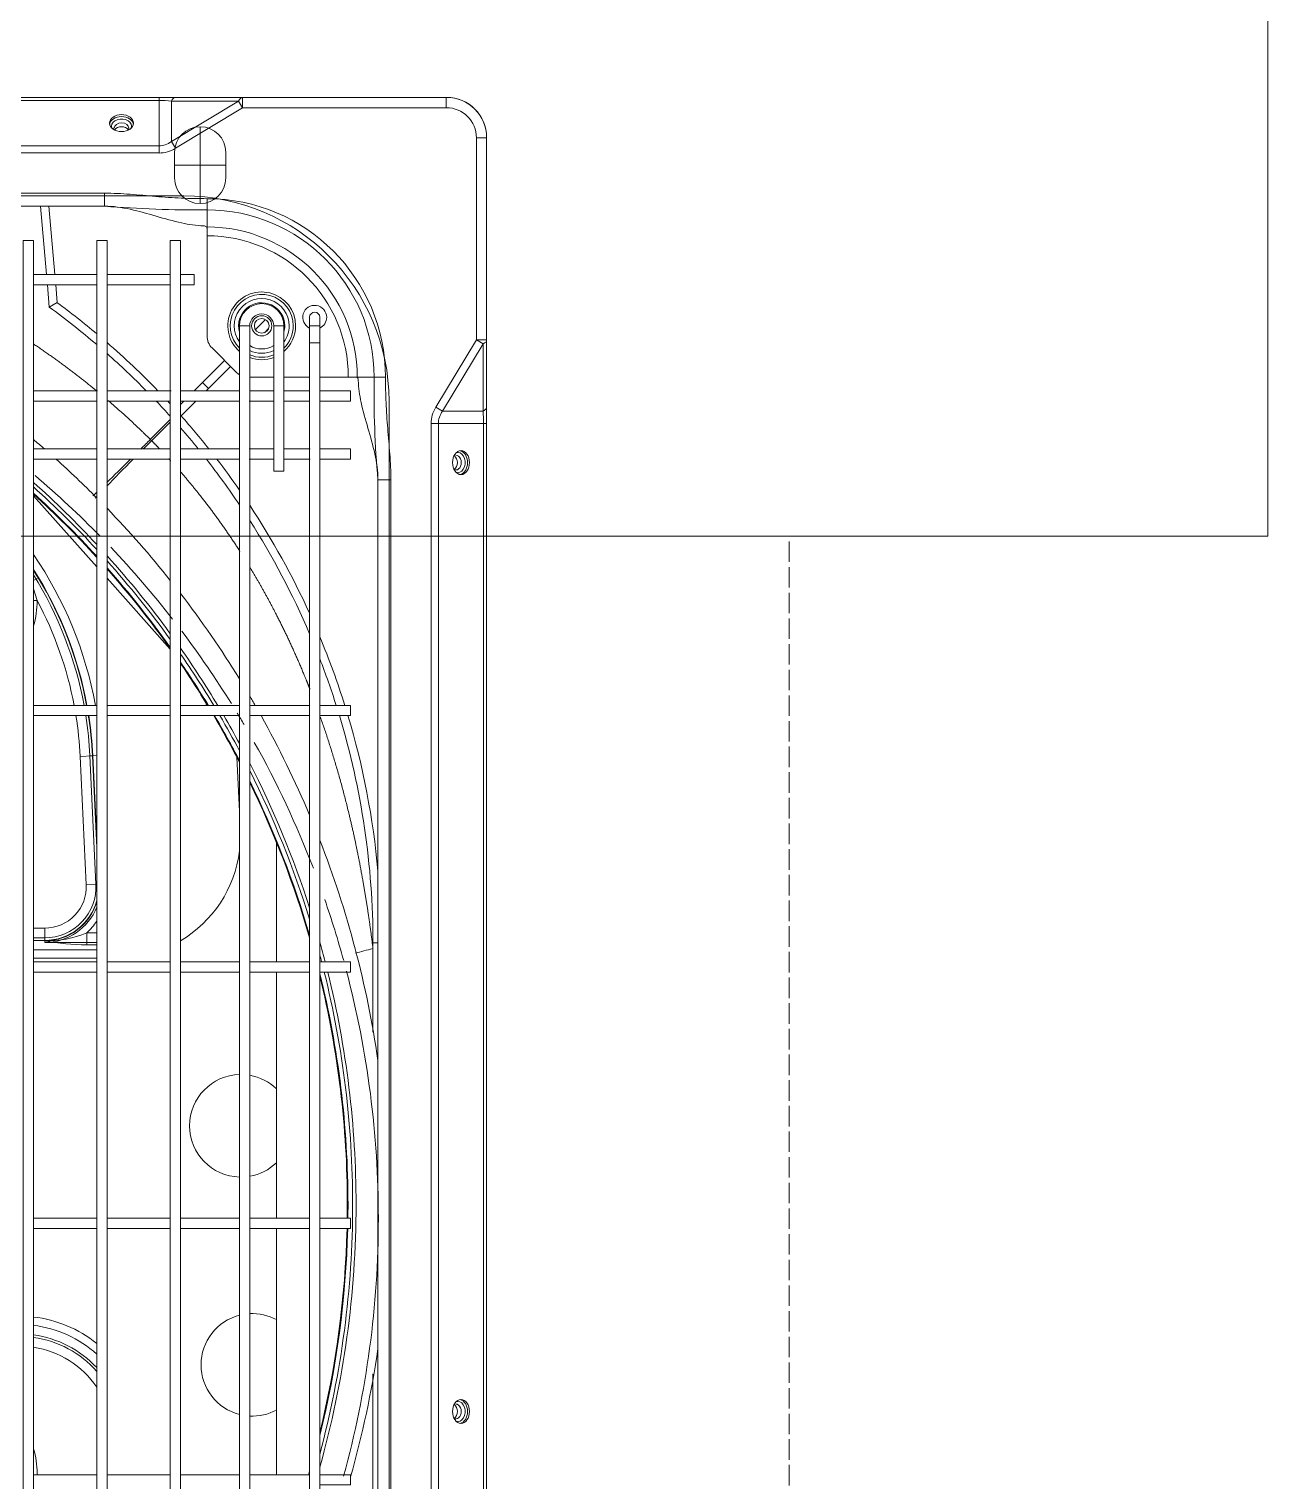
# Model space of a CAD drawing. Header units: millimetres. Extents: x 147592 to 200208, y -27981 to 8299.
# Drawn here: x 167237.8 to 167600, y -586.2 to -161.7 of the extents above; entities that cross this region are included whole.
import ezdxf

# ---------------------------------------------------------------- set-up
doc = ezdxf.new("R2010")
doc.units = ezdxf.units.MM
doc.linetypes.add('划线', pattern=[7.5, 6, -1.5])
doc.linetypes.add('划线_2_', pattern=[6.35, 3.175, -3.175])
for name, color, linetype, lineweight in [('A-DETL-____-WIDE', 7, 'Continuous', 80), ('G-XREF-____-OTLN', 7, 'Continuous', 5), ('M-EQPM-____-HDLN', 7, '划线_2_', 5), ('M-EQPM-____-OTLN', 7, 'Continuous', 5), ('S-FNDN-____-OTLN', 7, 'Continuous', 5)]:
    doc.layers.add(name, color=color, linetype=linetype, lineweight=lineweight)

# ---------------------------------------------------------------- blocks, each defined once
blk = doc.blocks.new('TJ空调外机 - TJ空调外机1800_1200-1400100-三层给排水_消防平面图')
at = {"layer": 'M-EQPM-____-HDLN', "color": 251, "linetype": '划线', "true_color": 0x515151}
blk.add_line((900, -259.98), (900, 280.02), dxfattribs=at)
blk = doc.blocks.new('YXQH_AR_B9-20_rvt-1-三层给排水_消防平面图')
at = {"color": 251, "lineweight": 5, "true_color": 0x515151}
blk.add_blockref('TJ空调外机 - TJ空调外机1800_1200-1400100-三层给排水_消防平面图', (166560.01, -590.02), dxfattribs=at)
blk = doc.blocks.new('YXQH_ST_B9-20_rvt-1-三层给排水_消防平面图')
at = {"layer": 'S-FNDN-____-OTLN', "color": 251, "lineweight": 18, "true_color": 0x515151}
for p, q in [((167600.01, -310), (167600.01, -110)), ((165600.01, -310), (167600.01, -310))]:
    blk.add_line(p, q, dxfattribs=at)
blk = doc.blocks.new('RUXYQ14BA - top_dwg-2991071-三层给排水_消防平面图')
at = {"layer": 'G-XREF-____-OTLN', "color": 5, "true_color": 0x0000ff}
for p, q in [((1331.09, 224.16), (1331.09, 246.65)), ((1323.6, 235.4), (1338.59, 235.4))]:
    blk.add_line(p, q, dxfattribs=at)
at = {"layer": 'G-XREF-____-OTLN'}
for p, q in [((1323.6, 239.15), (1323.6, 231.66)), ((1338.59, 231.66), (1338.59, 239.15)), ((1303.1, 223.41), (893.27, 223.41)), ((1286.16, 203.41), (1284.43, 223.41)), ((1286.84, 223.41), (1288.58, 203.41)), ((1300.86, 203.41), (1282.36, 203.41)), ((1282.36, 200.42), (1300.86, 200.42)), ((1322.35, 203.41), (1303.85, 203.41)), ((1303.85, 200.42), (1322.35, 200.42)), ((1342.59, 188.42), (1342.59, -336.37)), ((1345.59, -336.37), (1345.59, 188.42)), ((1347.24, 187.33), (1350.18, 190.27)), ((1351.09, 187.65), (1349.86, 186.41)), ((1331.77, 171.86), (1338.21, 178.3)), ((1334.56, 181.96), (1341.63, 174.89)), ((1345.59, 173.43), (1352.59, 173.43)), ((1355.58, 173.43), (1363.08, 173.43)), ((1300.86, 169.43), (1282.36, 169.43)), ((1282.36, 166.43), (1300.86, 166.43)), ((1322.35, 169.43), (1303.85, 169.43)), ((1303.85, 166.43), (1322.35, 166.43)), ((1342.59, 169.43), (1325.35, 169.43)), ((1325.35, 165.44), (1326.34, 166.43)), ((1329.87, 166.43), (1325.35, 161.9)), ((1325.35, 166.43), (1342.59, 166.43)), ((1352.59, 169.43), (1345.59, 169.43)), ((1345.59, 166.43), (1352.59, 166.43)), ((1363.08, 169.43), (1355.58, 169.43)), ((1355.58, 166.43), (1363.08, 166.43)), ((1300.86, 152.43), (1282.36, 152.43)), ((1282.36, 149.44), (1300.86, 149.44)), ((1322.35, 152.43), (1303.85, 152.43)), ((1303.85, 149.44), (1322.35, 149.44)), ((1342.59, 152.43), (1325.35, 152.43)), ((1325.35, 149.44), (1342.59, 149.44)), ((1352.59, 152.43), (1345.59, 152.43)), ((1345.59, 149.44), (1352.59, 149.44)), ((1363.08, 152.43), (1355.58, 152.43)), ((1355.58, 149.44), (1363.08, 149.44)), ((1383.07, -291.39), (1383.07, 143.44)), ((1300.86, 77.46), (1282.36, 77.46)), ((1322.35, 77.46), (1303.85, 77.46)), ((1342.59, 77.46), (1325.35, 77.46)), ((1363.08, 77.46), (1345.59, 77.46)), ((1282.36, 74.47), (1300.86, 74.47)), ((1303.85, 74.47), (1322.35, 74.47)), ((1325.35, 74.47), (1342.59, 74.47)), ((1345.59, 74.47), (1363.08, 74.47)), ((1298.84, 62.71), (1300.63, 25.2)), ((1353.38, 2.49), (1353.38, 37.47)), ((1282.36, 9.5), (1285.65, 9.5)), ((1285.65, 8.16), (1300.86, 8.16)), ((1300.86, 2.49), (1282.36, 2.49)), ((1322.35, 2.49), (1303.85, 2.49)), ((1342.59, 2.49), (1325.35, 2.49)), ((1363.08, 2.49), (1345.59, 2.49)), ((1282.36, -0.5), (1300.86, -0.5)), ((1303.85, -0.5), (1322.35, -0.5)), ((1325.35, -0.5), (1342.59, -0.5)), ((1345.59, -0.5), (1363.08, -0.5)), ((1353.38, -72.48), (1353.38, -0.5)), ((1300.86, -72.48), (1282.36, -72.48)), ((1282.36, -75.47), (1300.86, -75.47)), ((1322.35, -72.48), (1303.85, -72.48)), ((1303.85, -75.47), (1322.35, -75.47)), ((1342.59, -72.48), (1325.35, -72.48)), ((1325.35, -75.47), (1342.59, -75.47)), ((1363.08, -72.48), (1345.59, -72.48)), ((1345.59, -75.47), (1363.08, -75.47)), ((1353.38, -147.45), (1353.38, -75.47)), ((1300.86, -147.45), (1282.36, -147.45)), ((1322.35, -147.45), (1303.85, -147.45)), ((1342.59, -147.45), (1325.35, -147.45))]:
    blk.add_line(p, q, dxfattribs=at)
at = {"layer": 'G-XREF-____-OTLN', "color": 251, "true_color": 0x666666}
for p, q in [((1342.59, 188.42), (1345.59, 188.42)), ((1355.58, 188.42), (1352.59, 188.42)), ((1363.08, 188.42), (1366.08, 188.42)), ((1413.98, 159.89), (1414.86, 159.89)), ((1300.86, 118), (1282.36, 138.76)), ((1282.36, 113.98), (1283.71, 114.79)), ((1322.35, 93.86), (1303.85, 114.63)), ((1336.82, 71.43), (1336.8, 71.43)), ((1299.58, 62.74), (1300.86, 35.91)), ((1300.86, 38.19), (1299.69, 62.75)), ((1341.83, 62.31), (1342.59, 46.41)), ((1303.85, 25.96), (1303.88, 25.36)), ((1285.65, 8.76), (1282.36, 8.76)), ((1285.65, 8.16), (1285.65, 9.5)), ((1282.36, 5.97), (1300.86, 5.97)), ((1383.07, 8.03), (1381.62, 8.03)), ((1300.86, 3.56), (1282.36, 3.56))]:
    blk.add_line(p, q, dxfattribs=at)
at = {"layer": 'G-XREF-____-OTLN', "flags": 128}
for points in [[(183.55, 255.19), (243.11, 255.19), (262.78, 255.19), (267.56, 255.19), (1319.06, 255.19), (1323.84, 255.19), (1343.51, 255.19), (1403.06, 255.19)], [(1414.86, 243.4), (1414.86, 184.34), (1414.86, 164.68), (1414.86, 159.89), (1414.86, -417.8), (1414.86, -422.58), (1414.86, -442.24)], [(1333.09, 216.98), (1333.09, 214.75), (1333.09, 185.49)], [(1286.41, 200.42), (1286.98, 193.89), (1289.29, 195.2), (1288.84, 200.42)], [(1325.35, 200.42), (1329.34, 200.42), (1329.34, 203.41), (1325.35, 203.41)], [(1352.59, 188.42), (1352.59, 145.94), (1355.58, 145.94), (1355.58, 188.42)], [(1363.08, 190.92), (1363.08, 188.42), (1363.08, -336.37), (1363.08, -338.87)], [(1366.08, -338.87), (1366.08, -336.37), (1366.08, 188.42), (1366.08, 190.92)], [(1339.98, 176.54), (1333.54, 170.1), (1332.87, 169.43)], [(1329.34, 169.43), (1331.77, 171.86), (1333.54, 170.1)], [(1366.08, 173.43), (1374.42, 173.43), (1376.65, 173.43)], [(1366.08, 166.43), (1375.08, 166.43), (1375.08, 169.43), (1366.08, 169.43)], [(1366.08, 149.44), (1375.08, 149.44), (1375.08, 152.43), (1366.08, 152.43)], [(1366.08, 74.47), (1375.08, 74.47), (1375.08, 77.46), (1366.08, 77.46)], [(1381.62, -18.02), (1381.62, 6.38), (1381.62, 8.03)], [(1366.08, -0.5), (1375.08, -0.5), (1375.08, 2.49), (1366.08, 2.49)], [(1366.08, -75.47), (1375.08, -75.47), (1375.08, -72.48), (1366.08, -72.48)], [(1381.62, -300.94), (1381.62, -184.51), (1381.62, -118)], [(1345.59, -147.45), (1362.99, -147.45), (1363.08, -147.13)], [(1366.08, -150.44), (1375.08, -150.44), (1375.08, -147.45), (1366.08, -147.45)]]:
    blk.add_lwpolyline(points, dxfattribs=at)
at = {"layer": 'G-XREF-____-OTLN', "color": 251, "true_color": 0x666666, "flags": 128}
for points in [[(267.56, 241.08), (1319.06, 241.08), (1319.06, 254.32), (1319.06, 255.19)], [(1403.06, 255.19), (1403.06, 252.2), (1343.51, 252.2), (1323.84, 240.34), (1322.67, 242.29), (1342.33, 254.15), (1322.67, 254.15), (1322.67, 242.29)], [(1343.51, 255.19), (1343.51, 252.2), (1342.33, 254.15)], [(1319.06, 241.08), (1319.06, 238.96), (267.56, 238.96), (267.56, 241.08), (267.56, 254.32), (1319.06, 254.32)], [(1401.96, 163.5), (1400.01, 164.68), (1411.86, 184.34), (1411.86, 243.4), (1414.86, 243.4)], [(893.27, 223.41), (893.27, 227.21), (1303.1, 227.21), (1303.1, 223.41)], [(1333.09, 225.6), (1333.09, 222.31), (1333.09, 217.64), (1333.09, 217.35), (1333.09, 216.98)], [(1413.81, 183.16), (1411.86, 184.34), (1414.86, 184.34)], [(1376.65, 173.43), (1377.01, 173.43), (1377.3, 173.43), (1381.98, 173.43), (1385.27, 173.43)], [(1322.35, 160.3), (1316.89, 154.84), (1316.51, 155.21), (1322.35, 161.04)], [(1400.74, -417.8), (1398.62, -417.8), (1398.62, 159.89), (1400.74, 159.89), (1400.74, -417.8), (1413.98, -417.8), (1414.86, -417.8)], [(1413.98, -417.8), (1413.98, 159.89), (1400.74, 159.89)], [(1383.07, 143.44), (1386.87, 143.44), (1386.87, -291.39), (1383.07, -291.39)], [(1282.36, 111.55), (1283.41, 108.1), (1282.36, 108.09)], [(1300.63, 25.2), (1300.86, 25.21), (1297.8, 25.07), (1296.01, 62.57), (1299.58, 62.74)], [(1300.86, 62.8), (1299.58, 62.74), (1298.84, 62.71)], [(1282.36, 12.33), (1285.65, 12.33), (1285.65, 8.76)], [(1300.86, 10.99), (1297.94, 10.99), (1297.94, 7.42), (1300.86, 7.42)]]:
    blk.add_lwpolyline(points, dxfattribs=at)
at = {"layer": 'G-XREF-____-OTLN', "flags": 128}
for points in [[(1282.36, 213.41), (1279.36, 213.41), (1279.36, -361.36), (1282.36, -361.36)], [(1303.85, 213.41), (1300.86, 213.41), (1300.86, -361.36), (1303.85, -361.36)], [(1325.35, 213.41), (1322.35, 213.41), (1322.35, -361.36), (1325.35, -361.36)]]:
    blk.add_lwpolyline(points, close=True, dxfattribs=at)
at = {"layer": 'G-XREF-____-OTLN', "color": 251, "true_color": 0x666666, "flags": 128}
blk.add_lwpolyline([(1413.81, 163.5), (1413.81, 183.16), (1401.96, 163.5)], close=True, dxfattribs=at)
at = {"layer": 'G-XREF-____-OTLN', "color": 251, "true_color": 0x666666}
blk.add_circle((1349.09, 188.42), 2.95, dxfattribs=at)
at = {"layer": 'G-XREF-____-OTLN'}
blk.add_circle((1349.09, 188.42), 2.15, dxfattribs=at)
for centre, radius, start, end in [((1403.06, 243.4), 11.8, 0, 90), ((1331.09, 239.15), 7.5, 0, 180), ((1331.09, 231.66), 7.5, 180, 360), ((1332.11, 216.33), 1.32, 50.1889, 90.8077), ((1332.6, 217.01), 0.489, 357.0216, 43.5686), ((1151.71, 8.32), 229.63, 49.4963, 53.91), ((1151.71, 8.17), 232.18, 50.0316, 53.6603), ((1349.09, 188.42), 6.5, 0, 180), ((1349.09, 188.42), 3.5, 0, 180), ((1364.58, 190.92), 3.5, 0, 244.6231), ((1364.58, 190.92), 1.5, 0, 180), ((1364.58, 190.92), 3.5, 295.3769, 0), ((1151.71, 8.17), 232.18, 43.9904, 49.0591), ((1338.09, 185.49), 5, 180, 225.0001), ((1151.71, 8.32), 229.63, 44.5532, 48.5048), ((1345.16, 178.42), 5, 225.0001, 239.0549), ((1376.68, 172.94), 0.491, 46.521, 92.8887), ((1376, 172.44), 1.33, 359.227, 39.7764), ((1151.71, 8.32), 229.63, 42.0049, 43.5124), ((1151.71, 8.17), 232.18, 42.699, 42.9706), ((1151.85, 8.03), 232.17, 38.4619, 41.5745), ((1152.01, 8.03), 229.61, 38.9712, 40.981), ((1093.23, -68.44), 292.88, 48.9513, 49.7777), ((1093.23, -68.44), 292.88, 44.8549, 48.0658), ((1152.01, 8.03), 229.61, 33.8988, 38.0151), ((1151.85, 8.03), 232.17, 34.7604, 37.5228), ((1093.23, -68.44), 281.09, 42.384, 47.7123), ((1093.23, -68.44), 280.89, 42.3393, 47.6752), ((1151.85, 8.03), 232.17, 24.5216, 33.4404), ((1093.23, -68.44), 292.88, 38.5308, 44.017), ((1152.01, 8.03), 229.61, 23.1804, 32.5327), ((1189.01, 57.48), 109.96, 10.474, 31.8991), ((1093.23, -68.44), 281.09, 35.4026, 41.4692), ((1093.23, -68.44), 280.89, 35.3452, 41.423), ((1093.23, -68.44), 292.88, 31.6372, 37.5791), ((1151.85, 8.03), 232.17, 17.4027, 22.6728), ((1093.23, -68.44), 281.09, 31.2709, 34.3334), ((1093.23, -68.44), 280.89, 31.2957, 34.2736), ((1152.01, 8.03), 229.61, 17.603, 21.1989), ((1093.23, -68.44), 292.88, 29.8796, 30.5004), ((1189.01, 57.48), 109.96, 2.7263, 8.8888), ((1093.23, -68.44), 280.89, 27.4087, 30.5825), ((1093.23, -68.44), 281.09, 27.4871, 30.5584), ((1093.23, -68.44), 292.88, 22.8754, 29.2053), ((1152.01, 8.03), 229.61, 360, 16.8196), ((1151.85, 8.03), 232.17, 5.1812, 16.6287), ((1093.23, -68.44), 281.09, 16.2569, 26.1318), ((1093.23, -68.44), 280.89, 16.1164, 26.0486), ((1093.23, -68.44), 292.88, 8.2659, 21.3158), ((1285.65, 24.49), 14.99, 270, 2.7263), ((1285.65, 24.49), 16.33, 270, 338.5569), ((1093.23, -68.44), 281.09, 360, 13.9075), ((1093.23, -68.44), 280.89, 360, 13.7418), ((1343, -45.44), 14.99, 91.5837, 268.4163), ((1343, -45.44), 14.99, 91.5837, 268.4163), ((1343, -45.44), 14.99, 46.1825, 80.0748), ((1343, -45.44), 14.99, 46.1825, 80.0748), ((1343, -45.44), 14.99, 279.9252, 313.8175), ((1343, -45.44), 14.99, 279.9252, 313.8175), ((1093.23, -68.44), 280.89, 359.1776, 0), ((1093.23, -68.44), 281.09, 359.1781, 0), ((1093.23, -68.44), 280.89, 346.2582, 358.5657), ((1093.23, -68.44), 281.09, 346.0925, 358.5668), ((1346.33, -115.33), 14.99, 104.4543, 255.5457), ((1346.33, -115.33), 14.99, 104.4543, 255.5457), ((1346.33, -115.33), 14.99, 61.9402, 92.8435), ((1346.33, -115.33), 14.99, 61.9402, 92.8435), ((1278.33, -137.04), 29.99, 41.3201, 82.2781), ((1093.23, -68.44), 292.88, 344.2189, 351.7341), ((1346.33, -115.33), 14.99, 267.1565, 298.0598), ((1346.33, -115.33), 14.99, 267.1565, 298.0598), ((1093.23, -68.44), 280.89, 343.6647, 343.8836)]:
    blk.add_arc(centre, radius, start, end, dxfattribs=at)
at = {"layer": 'G-XREF-____-OTLN', "color": 251, "true_color": 0x666666}
for centre, radius, start, end in [((1403.06, 243.4), 8.8, 0, 90), ((1333.09, 173.43), 52.17, 0, 90), ((1330.57, 564.02), 341.72, 265.3893, 270.4224), ((1333.09, 173.43), 48.88, 0, 90), ((1333.09, 239.32), 21.97, 269.6506, 270), ((1333.09, 173.43), 43.92, 0, 90), ((1333.09, 173.43), 41.32, 0, 90), ((1349.09, 188.42), 9.91, 0, 229.033), ((1349.09, 188.42), 9.2, 0, 225.0915), ((1349.09, 188.42), 8.02, 0, 215.9289), ((1349.09, 188.42), 6.75, 0, 195.7757), ((1349.09, 188.42), 9.2, 314.9085, 0), ((1349.09, 188.42), 9.91, 310.967, 0), ((1349.09, 188.42), 6.75, 344.2243, 0), ((1349.09, 188.42), 8.02, 324.0711, 0), ((1349.09, 188.42), 6.75, 238.7898, 301.2102), ((1349.09, 188.42), 8.02, 244.15, 295.85), ((1349.09, 188.42), 9.2, 247.6576, 292.3424), ((1349.09, 188.42), 9.91, 249.3273, 290.6727), ((1398.98, 173.43), 21.97, 180, 180.3494), ((1665, 168.76), 283.07, 179.0557, 185.1325), ((1093.23, -68.44), 283.44, 42.9024, 48.1433), ((1093.23, -68.44), 282.44, 42.6838, 47.9614), ((1189.01, 57.48), 113.21, 10.1695, 34.4563), ((1093.23, -68.44), 283.44, 36.0662, 42.0043), ((1093.23, -68.44), 282.44, 35.7868, 41.7787), ((1165.05, 40.06), 140.23, 32.2036, 33.2302), ((1189.01, 57.48), 110.8, 10.3935, 32.5927), ((1189.01, 57.48), 110.69, 10.4038, 31.1857), ((1258.34, 107.87), 25.07, 343.3439, 0.5325), ((1189.01, 57.48), 107.12, 10.7548, 28.2025), ((1093.23, -68.44), 283.44, 30.9826, 35.0234), ((1093.23, -68.44), 282.44, 31.1044, 34.733), ((1305.51, 69.94), 28.49, 15.3204, 17.0774), ((1189.01, 57.48), 107.12, 2.7263, 9.1263), ((1189.01, 57.48), 110.69, 2.7263, 8.8293), ((1189.01, 57.48), 110.8, 2.7263, 8.8206), ((1093.23, -68.44), 282.44, 28.0099, 30.3966), ((1093.23, -68.44), 283.44, 28.3874, 30.2781), ((1093.23, -68.44), 283.44, 17.8149, 27.0849), ((1093.23, -68.44), 282.44, 17.1727, 26.6857), ((1306.96, 39.48), 35.92, 300.7935, 352.7229), ((1285.65, 24.49), 12.16, 270, 2.7263), ((1285.65, 24.49), 18.25, 355.7872, 2.7263), ((1285.65, 24.49), 15.73, 270, 345.1423), ((1285.65, 24.49), 15.84, 270, 343.7296), ((1285.65, 24.49), 18.25, 312.3168, 326.4068), ((1286.62, 36.96), 28.33, 268.0352, 293.5451), ((1298.46, 74.53), 67.11, 259.001, 269.5582), ((1093.23, -68.44), 283.44, 14.4939, 15.713), ((1093.23, -68.44), 282.44, 14.5463, 14.9755), ((1093.23, -68.44), 282.44, 360, 13.9187), ((1093.23, -68.44), 283.44, 360, 13.8686), ((1093.23, -68.44), 283.44, 344.287, 0), ((1093.23, -68.44), 282.44, 345.0245, 0), ((1278.33, -137.04), 35.92, 51.1747, 83.5598), ((1278.33, -137.04), 33.51, 47.7699, 83.0937), ((1278.33, -137.04), 30.72, 42.8551, 82.4638), ((1278.33, -137.04), 27.15, 33.9488, 81.4652), ((1258.34, -147.03), 25.07, 0, 16.6561), ((1258.34, -147.03), 25.07, 359.0563, 0)]:
    blk.add_arc(centre, radius, start, end, dxfattribs=at)
for centre, major_axis, ratio, start_param, end_param in [((1323.84, 252.2), (0, 3), 0.516334, 0, 0.862606), ((1343.51, 252.2), (0, 3), 0.516334, 0, 0.862606), ((1319.06, 252.2), (9.2, 0), 0.230578, 1.1678, 1.570796), ((1308.1, 246.8), (2.95, 0), 0.707107, 6.019918, 9.424778), ((1308.1, 246.8), (2.95, 0), 0.707107, 3.141593, 3.40486), ((1308.1, 246.24), (2.15, 0), 0.707107, 0.000965, 3.141593), ((1308.1, 246.24), (2.15, 0), 0.707107, 3.141593, 3.158144), ((1319.06, 256.2), (0, 15.13), 0.60798, 3.141593, 3.544589), ((1319.06, 256.2), (0, 17.25), 0.707107, 3.141593, 3.544589), ((1411.86, 184.34), (3, 0), 0.516334, 5.420579, 6.283185), ((1415.87, 159.89), (17.25, 0), 0.707107, 2.738596, 3.141593), ((1415.87, 159.89), (15.13, 0), 0.60798, 2.738596, 3.141593), ((1411.86, 164.68), (3, 0), 0.516334, 5.420579, 6.283185), ((1411.86, 159.89), (0, 9.2), 0.230578, 4.712389, 5.115386), ((1316.51, 156.39), (22.55, 22.69), 0.026137, 4.562452, 4.6861), ((1318.08, 154.84), (22.69, 22.56), 0.026137, 1.597086, 1.704486), ((1318.08, 154.84), (22.69, 22.56), 0.026137, 1.84011, 2.225391), ((1316.51, 156.39), (22.55, 22.69), 0.026137, 4.088391, 4.425381), ((1405.9, 148.44), (0, 2.15), 0.707107, 3.142557, 6.299737), ((1406.47, 148.44), (0, 2.95), 0.707107, 3.141593, 6.541555), ((1406.47, 148.44), (0, 2.95), 0.707107, 2.878357, 3.141593), ((1316.51, 156.39), (22.55, 22.69), 0.026137, 3.844725, 3.918566), ((1318.08, 154.84), (22.69, 22.56), 0.026137, 2.410318, 2.438882), ((1382.1, 6.38), (12.74, 3.3), 0.009211, 1.606682, 2.027005), ((1405.9, -128.95), (0, 2.15), 0.707107, 3.142557, 6.299737), ((1406.47, -128.95), (0, 2.95), 0.707107, 2.878356, 6.283185), ((1406.47, -128.95), (0, 2.95), 0.707107, 0, 0.25837)]:
    blk.add_ellipse(centre, major_axis=major_axis, ratio=ratio, start_param=start_param, end_param=end_param, dxfattribs=at)
at = {"layer": 'G-XREF-____-OTLN'}
for centre, major_axis in [((1308.1, 247.7), (3.5, 0)), ((1407.36, 148.44), (0, 3.5)), ((1407.36, -128.95), (0, 3.5))]:
    blk.add_ellipse(centre, major_axis=major_axis, ratio=0.707107, dxfattribs=at)
for centre, major_axis, start_param, end_param in [((1308.1, 247.13), (3.5, 0), 0.114528, 3.027065), ((1308.1, 245.11), (2.15, 0), 0.421495, 2.716531), ((1404.77, 148.44), (0, 2.15), 3.561886, 5.848844), ((1406.8, 148.44), (0, 3.5), 3.256126, 6.168652), ((1404.77, -128.95), (0, 2.15), 3.561886, 5.848844), ((1406.8, -128.95), (0, 3.5), 3.256129, 6.168649)]:
    blk.add_ellipse(centre, major_axis=major_axis, ratio=0.707107, start_param=start_param, end_param=end_param, dxfattribs=at)
for points, knots in [([(1310.24, 246.24), (1310.24, 246.22), (1310.28, 246.07), (1310.19, 245.89), (1310.06, 245.73), (1310.06, 245.72)], [0, 0, 0, 0, 0.0376259, 0.300995, 0.3150279, 0.3150279, 0.3150279, 0.3150279]), ([(1303.1, 223.41), (1305.63, 223.41), (1308.15, 223.04), (1313.18, 221.94), (1315.69, 221.21), (1320.7, 219.75), (1323.19, 219.04), (1327.83, 218.05), (1329.96, 217.73), (1332.09, 217.65)], [0, 0, 0, 0, 0.258763, 0.258763, 0.517526, 0.517526, 0.776289, 0.776289, 1, 1, 1, 1]), ([(1377.32, 172.43), (1377.4, 170.3), (1377.71, 168.16), (1378.7, 163.53), (1379.42, 161.03), (1380.87, 156.02), (1381.61, 153.51), (1382.71, 148.48), (1383.07, 145.96), (1383.07, 143.44)], [0, 0, 0, 0, 0.223711, 0.223711, 0.482474, 0.482474, 0.741237, 0.741237, 1, 1, 1, 1]), ([(1405.9, 146.3), (1405.88, 146.3), (1405.73, 146.27), (1405.55, 146.35), (1405.39, 146.48), (1405.38, 146.49)], [0, 0, 0, 0, 0.0376259, 0.300995, 0.3193476, 0.3193476, 0.3193476, 0.3193476]), ([(1405.9, -131.08), (1405.88, -131.09), (1405.73, -131.12), (1405.55, -131.04), (1405.39, -130.9), (1405.38, -130.9)], [0, 0, 0, 0, 0.0376259, 0.300995, 0.3193476, 0.3193476, 0.3193476, 0.3193476])]:
    blk.add_open_spline(points, degree=3, knots=knots, dxfattribs=at)
at = {"layer": 'G-XREF-____-OTLN', "color": 251, "true_color": 0x666666}
for points, degree, knots in [([(1303.1, 227.21), (1305.61, 227.21), (1308.11, 227.07), (1313.1, 226.7), (1315.6, 226.46), (1320.59, 226.06), (1323.08, 225.89), (1328.08, 225.66), (1330.59, 225.6), (1333.09, 225.6)], 3, [0, 0, 0, 0, 0.25, 0.25, 0.5, 0.5, 0.75, 0.75, 1, 1, 1, 1]), ([(1282.42, 183.09), (1291.15, 177.21), (1299.2, 170.72), (1299.95, 170.11), (1300.69, 169.5)], 2, [0.7626479, 0.7626479, 0.7626479, 0.875, 0.875, 0.8852787, 0.8852787, 0.8852787]), ([(1385.27, 173.43), (1385.27, 170.92), (1385.33, 168.42), (1385.55, 163.42), (1385.72, 160.92), (1386.13, 155.93), (1386.36, 153.44), (1386.74, 148.44), (1386.87, 145.94), (1386.87, 143.44)], 3, [0, 0, 0, 0, 0.25, 0.25, 0.5, 0.5, 0.75, 0.75, 1, 1, 1, 1]), ([(1325.45, 145.63), (1328.18, 142.48), (1330.8, 139.18), (1337.11, 131.24), (1342.73, 122.49)], 2, [0.0754235, 0.0754235, 0.0754235, 0.125, 0.125, 0.2475415, 0.2475415, 0.2475415]), ([(1345.67, 117.77), (1349.71, 111.11), (1353.34, 104.04), (1358.02, 94.92), (1362, 85.16), (1362.6, 83.7), (1363.18, 82.22)], 2, [0.2811201, 0.2811201, 0.2811201, 0.375, 0.375, 0.5, 0.5, 0.5198735, 0.5198735, 0.5198735]), ([(1366.26, 73.98), (1371.01, 60.56), (1374.53, 46.05), (1376.87, 36.4), (1378.67, 26.21), (1380.37, 16.59), (1381.62, 6.38)], 2, [0.574484, 0.574484, 0.574484, 0.75, 0.75, 0.875, 0.875, 1, 1, 1])]:
    blk.add_open_spline(points, degree=degree, knots=knots, dxfattribs=at)
for points in [[(1304.14, 166.61), (1310.58, 161.1), (1316.51, 155.21)], [(1316.89, 154.84), (1318.04, 153.69), (1319.16, 152.52)], [(1321.94, 149.56), (1322.21, 149.26), (1322.48, 148.96)]]:
    blk.add_open_spline(points, degree=2, dxfattribs=at)
blk = doc.blocks.new('RUXYQ14BA - top_dwg-V198-三层给排水_消防平面图')
at = {"layer": 'A-DETL-____-WIDE'}
blk.add_line((1336.82, 71.43), (1336.8, 71.43), dxfattribs=at)
blk.add_ellipse((1308.1, 246.24), major_axis=(2.15, 0), ratio=0.707107, start_param=3.141593, end_param=3.158144, dxfattribs=at)
at = {"layer": 'G-XREF-____-OTLN', "color": 5, "true_color": 0x0000ff}
for p, q in [((1331.09, 224.16), (1331.09, 246.65)), ((1323.6, 235.4), (1338.59, 235.4))]:
    blk.add_line(p, q, dxfattribs=at)
at = {"layer": 'G-XREF-____-OTLN'}
for p, q in [((1323.6, 239.15), (1323.6, 231.66)), ((1338.59, 231.66), (1338.59, 239.15)), ((1303.1, 223.41), (893.27, 223.41)), ((1286.16, 203.41), (1284.43, 223.41)), ((1286.84, 223.41), (1288.58, 203.41)), ((1300.86, 203.41), (1282.36, 203.41)), ((1282.36, 200.42), (1300.86, 200.42)), ((1322.35, 203.41), (1303.85, 203.41)), ((1303.85, 200.42), (1322.35, 200.42)), ((1342.59, 188.42), (1342.59, -336.37)), ((1345.59, -336.37), (1345.59, 188.42)), ((1347.24, 187.33), (1350.18, 190.27)), ((1351.09, 187.65), (1349.86, 186.41)), ((1331.77, 171.86), (1338.21, 178.3)), ((1334.56, 181.96), (1341.63, 174.89)), ((1345.59, 173.43), (1352.59, 173.43)), ((1355.58, 173.43), (1363.08, 173.43)), ((1300.86, 169.43), (1282.36, 169.43)), ((1282.36, 166.43), (1300.86, 166.43)), ((1322.35, 169.43), (1303.85, 169.43)), ((1303.85, 166.43), (1322.35, 166.43)), ((1342.59, 169.43), (1325.35, 169.43)), ((1325.35, 165.44), (1326.34, 166.43)), ((1329.87, 166.43), (1325.35, 161.9)), ((1325.35, 166.43), (1342.59, 166.43)), ((1352.59, 169.43), (1345.59, 169.43)), ((1345.59, 166.43), (1352.59, 166.43)), ((1363.08, 169.43), (1355.58, 169.43)), ((1355.58, 166.43), (1363.08, 166.43)), ((1300.86, 152.43), (1282.36, 152.43)), ((1282.36, 149.44), (1300.86, 149.44)), ((1322.35, 152.43), (1303.85, 152.43)), ((1303.85, 149.44), (1322.35, 149.44)), ((1342.59, 152.43), (1325.35, 152.43)), ((1325.35, 149.44), (1342.59, 149.44)), ((1352.59, 152.43), (1345.59, 152.43)), ((1345.59, 149.44), (1352.59, 149.44)), ((1363.08, 152.43), (1355.58, 152.43)), ((1355.58, 149.44), (1363.08, 149.44)), ((1383.07, -291.39), (1383.07, 143.44)), ((1300.86, 77.46), (1282.36, 77.46)), ((1322.35, 77.46), (1303.85, 77.46)), ((1342.59, 77.46), (1325.35, 77.46)), ((1363.08, 77.46), (1345.59, 77.46)), ((1282.36, 74.47), (1300.86, 74.47)), ((1303.85, 74.47), (1322.35, 74.47)), ((1325.35, 74.47), (1342.59, 74.47)), ((1345.59, 74.47), (1363.08, 74.47)), ((1298.84, 62.71), (1300.63, 25.2)), ((1353.38, 2.49), (1353.38, 37.47)), ((1282.36, 9.5), (1285.65, 9.5)), ((1285.65, 8.16), (1300.86, 8.16)), ((1300.86, 2.49), (1282.36, 2.49)), ((1322.35, 2.49), (1303.85, 2.49)), ((1342.59, 2.49), (1325.35, 2.49)), ((1363.08, 2.49), (1345.59, 2.49)), ((1282.36, -0.5), (1300.86, -0.5)), ((1303.85, -0.5), (1322.35, -0.5)), ((1325.35, -0.5), (1342.59, -0.5)), ((1345.59, -0.5), (1363.08, -0.5)), ((1353.38, -72.48), (1353.38, -0.5)), ((1300.86, -72.48), (1282.36, -72.48)), ((1282.36, -75.47), (1300.86, -75.47)), ((1322.35, -72.48), (1303.85, -72.48)), ((1303.85, -75.47), (1322.35, -75.47)), ((1342.59, -72.48), (1325.35, -72.48)), ((1325.35, -75.47), (1342.59, -75.47)), ((1363.08, -72.48), (1345.59, -72.48)), ((1345.59, -75.47), (1363.08, -75.47)), ((1353.38, -147.45), (1353.38, -75.47)), ((1300.86, -147.45), (1282.36, -147.45)), ((1322.35, -147.45), (1303.85, -147.45)), ((1342.59, -147.45), (1325.35, -147.45))]:
    blk.add_line(p, q, dxfattribs=at)
at = {"layer": 'G-XREF-____-OTLN', "color": 251, "true_color": 0x666666}
for p, q in [((1342.59, 188.42), (1345.59, 188.42)), ((1355.58, 188.42), (1352.59, 188.42)), ((1363.08, 188.42), (1366.08, 188.42)), ((1413.98, 159.89), (1414.86, 159.89)), ((1300.86, 118), (1282.36, 138.76)), ((1282.36, 113.98), (1283.71, 114.79)), ((1322.35, 93.86), (1303.85, 114.63)), ((1336.82, 71.43), (1336.8, 71.43)), ((1299.58, 62.74), (1300.86, 35.91)), ((1300.86, 38.19), (1299.69, 62.75)), ((1341.83, 62.31), (1342.59, 46.41)), ((1303.85, 25.96), (1303.88, 25.36)), ((1285.65, 8.76), (1282.36, 8.76)), ((1285.65, 8.16), (1285.65, 9.5)), ((1282.36, 5.97), (1300.86, 5.97)), ((1383.07, 8.03), (1381.62, 8.03)), ((1300.86, 3.56), (1282.36, 3.56))]:
    blk.add_line(p, q, dxfattribs=at)
at = {"layer": 'G-XREF-____-OTLN', "flags": 128}
for points in [[(183.55, 255.19), (243.11, 255.19), (262.78, 255.19), (267.56, 255.19), (1319.06, 255.19), (1323.84, 255.19), (1343.51, 255.19), (1403.06, 255.19)], [(1414.86, 243.4), (1414.86, 184.34), (1414.86, 164.68), (1414.86, 159.89), (1414.86, -417.8), (1414.86, -422.58), (1414.86, -442.24)], [(1333.09, 216.98), (1333.09, 214.75), (1333.09, 185.49)], [(1286.41, 200.42), (1286.98, 193.89), (1289.29, 195.2), (1288.84, 200.42)], [(1325.35, 200.42), (1329.34, 200.42), (1329.34, 203.41), (1325.35, 203.41)], [(1352.59, 188.42), (1352.59, 145.94), (1355.58, 145.94), (1355.58, 188.42)], [(1363.08, 190.92), (1363.08, 188.42), (1363.08, -336.37), (1363.08, -338.87)], [(1366.08, -338.87), (1366.08, -336.37), (1366.08, 188.42), (1366.08, 190.92)], [(1339.98, 176.54), (1333.54, 170.1), (1332.87, 169.43)], [(1329.34, 169.43), (1331.77, 171.86), (1333.54, 170.1)], [(1366.08, 173.43), (1374.42, 173.43), (1376.65, 173.43)], [(1366.08, 166.43), (1375.08, 166.43), (1375.08, 169.43), (1366.08, 169.43)], [(1366.08, 149.44), (1375.08, 149.44), (1375.08, 152.43), (1366.08, 152.43)], [(1366.08, 74.47), (1375.08, 74.47), (1375.08, 77.46), (1366.08, 77.46)], [(1381.62, -18.02), (1381.62, 6.38), (1381.62, 8.03)], [(1366.08, -0.5), (1375.08, -0.5), (1375.08, 2.49), (1366.08, 2.49)], [(1366.08, -75.47), (1375.08, -75.47), (1375.08, -72.48), (1366.08, -72.48)], [(1381.62, -300.94), (1381.62, -184.51), (1381.62, -118)], [(1345.59, -147.45), (1362.99, -147.45), (1363.08, -147.13)], [(1366.08, -150.44), (1375.08, -150.44), (1375.08, -147.45), (1366.08, -147.45)]]:
    blk.add_lwpolyline(points, dxfattribs=at)
at = {"layer": 'G-XREF-____-OTLN', "color": 251, "true_color": 0x666666, "flags": 128}
for points in [[(267.56, 241.08), (1319.06, 241.08), (1319.06, 254.32), (1319.06, 255.19)], [(1403.06, 255.19), (1403.06, 252.2), (1343.51, 252.2), (1323.84, 240.34), (1322.67, 242.29), (1342.33, 254.15), (1322.67, 254.15), (1322.67, 242.29)], [(1343.51, 255.19), (1343.51, 252.2), (1342.33, 254.15)], [(1319.06, 241.08), (1319.06, 238.96), (267.56, 238.96), (267.56, 241.08), (267.56, 254.32), (1319.06, 254.32)], [(1401.96, 163.5), (1400.01, 164.68), (1411.86, 184.34), (1411.86, 243.4), (1414.86, 243.4)], [(893.27, 223.41), (893.27, 227.21), (1303.1, 227.21), (1303.1, 223.41)], [(1333.09, 225.6), (1333.09, 222.31), (1333.09, 217.64), (1333.09, 217.35), (1333.09, 216.98)], [(1413.81, 183.16), (1411.86, 184.34), (1414.86, 184.34)], [(1376.65, 173.43), (1377.01, 173.43), (1377.3, 173.43), (1381.98, 173.43), (1385.27, 173.43)], [(1322.35, 160.3), (1316.89, 154.84), (1316.51, 155.21), (1322.35, 161.04)], [(1400.74, -417.8), (1398.62, -417.8), (1398.62, 159.89), (1400.74, 159.89), (1400.74, -417.8), (1413.98, -417.8), (1414.86, -417.8)], [(1413.98, -417.8), (1413.98, 159.89), (1400.74, 159.89)], [(1383.07, 143.44), (1386.87, 143.44), (1386.87, -291.39), (1383.07, -291.39)], [(1282.36, 111.55), (1283.41, 108.1), (1282.36, 108.09)], [(1300.63, 25.2), (1300.86, 25.21), (1297.8, 25.07), (1296.01, 62.57), (1299.58, 62.74)], [(1300.86, 62.8), (1299.58, 62.74), (1298.84, 62.71)], [(1282.36, 12.33), (1285.65, 12.33), (1285.65, 8.76)], [(1300.86, 10.99), (1297.94, 10.99), (1297.94, 7.42), (1300.86, 7.42)]]:
    blk.add_lwpolyline(points, dxfattribs=at)
at = {"layer": 'G-XREF-____-OTLN', "flags": 128}
for points in [[(1282.36, 213.41), (1279.36, 213.41), (1279.36, -361.36), (1282.36, -361.36)], [(1303.85, 213.41), (1300.86, 213.41), (1300.86, -361.36), (1303.85, -361.36)], [(1325.35, 213.41), (1322.35, 213.41), (1322.35, -361.36), (1325.35, -361.36)]]:
    blk.add_lwpolyline(points, close=True, dxfattribs=at)
at = {"layer": 'G-XREF-____-OTLN', "color": 251, "true_color": 0x666666, "flags": 128}
blk.add_lwpolyline([(1413.81, 163.5), (1413.81, 183.16), (1401.96, 163.5)], close=True, dxfattribs=at)
at = {"layer": 'G-XREF-____-OTLN', "color": 251, "true_color": 0x666666}
blk.add_circle((1349.09, 188.42), 2.95, dxfattribs=at)
at = {"layer": 'G-XREF-____-OTLN'}
blk.add_circle((1349.09, 188.42), 2.15, dxfattribs=at)
for centre, radius, start, end in [((1403.06, 243.4), 11.8, 0, 90), ((1331.09, 239.15), 7.5, 0, 180), ((1331.09, 231.66), 7.5, 180, 360), ((1332.11, 216.33), 1.32, 50.1889, 90.8077), ((1332.6, 217.01), 0.489, 357.0216, 43.5686), ((1151.71, 8.32), 229.63, 49.4963, 53.91), ((1151.71, 8.17), 232.18, 50.0316, 53.6603), ((1349.09, 188.42), 6.5, 0, 180), ((1349.09, 188.42), 3.5, 0, 180), ((1364.58, 190.92), 3.5, 0, 244.6231), ((1364.58, 190.92), 1.5, 0, 180), ((1364.58, 190.92), 3.5, 295.3769, 0), ((1151.71, 8.17), 232.18, 43.9904, 49.0591), ((1338.09, 185.49), 5, 180, 225.0001), ((1151.71, 8.32), 229.63, 44.5532, 48.5048), ((1345.16, 178.42), 5, 225.0001, 239.0549), ((1376.68, 172.94), 0.491, 46.521, 92.8887), ((1376, 172.44), 1.33, 359.227, 39.7764), ((1151.71, 8.32), 229.63, 42.0049, 43.5124), ((1151.71, 8.17), 232.18, 42.699, 42.9706), ((1151.85, 8.03), 232.17, 38.4619, 41.5745), ((1152.01, 8.03), 229.61, 38.9712, 40.981), ((1093.23, -68.44), 292.88, 48.9513, 49.7777), ((1093.23, -68.44), 292.88, 44.8549, 48.0658), ((1152.01, 8.03), 229.61, 33.8988, 38.0151), ((1151.85, 8.03), 232.17, 34.7604, 37.5228), ((1093.23, -68.44), 281.09, 42.384, 47.7123), ((1093.23, -68.44), 280.89, 42.3393, 47.6752), ((1151.85, 8.03), 232.17, 24.5216, 33.4404), ((1093.23, -68.44), 292.88, 38.5308, 44.017), ((1152.01, 8.03), 229.61, 23.1804, 32.5327), ((1189.01, 57.48), 109.96, 10.474, 31.8991), ((1093.23, -68.44), 281.09, 35.4026, 41.4692), ((1093.23, -68.44), 280.89, 35.3452, 41.423), ((1093.23, -68.44), 292.88, 31.6372, 37.5791), ((1151.85, 8.03), 232.17, 17.4027, 22.6728), ((1093.23, -68.44), 281.09, 31.2709, 34.3334), ((1093.23, -68.44), 280.89, 31.2957, 34.2736), ((1152.01, 8.03), 229.61, 17.603, 21.1989), ((1093.23, -68.44), 292.88, 29.8796, 30.5004), ((1189.01, 57.48), 109.96, 2.7263, 8.8888), ((1093.23, -68.44), 280.89, 27.4087, 30.5825), ((1093.23, -68.44), 281.09, 27.4871, 30.5584), ((1093.23, -68.44), 292.88, 22.8754, 29.2053), ((1152.01, 8.03), 229.61, 360, 16.8196), ((1151.85, 8.03), 232.17, 5.1812, 16.6287), ((1093.23, -68.44), 281.09, 16.2569, 26.1318), ((1093.23, -68.44), 280.89, 16.1164, 26.0486), ((1093.23, -68.44), 292.88, 8.2659, 21.3158), ((1285.65, 24.49), 14.99, 270, 2.7263), ((1285.65, 24.49), 16.33, 270, 338.5569), ((1093.23, -68.44), 281.09, 360, 13.9075), ((1093.23, -68.44), 280.89, 360, 13.7418), ((1343, -45.44), 14.99, 91.5837, 268.4163), ((1343, -45.44), 14.99, 91.5837, 268.4163), ((1343, -45.44), 14.99, 46.1825, 80.0748), ((1343, -45.44), 14.99, 46.1825, 80.0748), ((1343, -45.44), 14.99, 279.9252, 313.8175), ((1343, -45.44), 14.99, 279.9252, 313.8175), ((1093.23, -68.44), 280.89, 359.1776, 0), ((1093.23, -68.44), 281.09, 359.1781, 0), ((1093.23, -68.44), 280.89, 346.2582, 358.5657), ((1093.23, -68.44), 281.09, 346.0925, 358.5668), ((1346.33, -115.33), 14.99, 104.4543, 255.5457), ((1346.33, -115.33), 14.99, 104.4543, 255.5457), ((1346.33, -115.33), 14.99, 61.9402, 92.8435), ((1346.33, -115.33), 14.99, 61.9402, 92.8435), ((1278.33, -137.04), 29.99, 41.3201, 82.2781), ((1093.23, -68.44), 292.88, 344.2189, 351.7341), ((1346.33, -115.33), 14.99, 267.1565, 298.0598), ((1346.33, -115.33), 14.99, 267.1565, 298.0598), ((1093.23, -68.44), 280.89, 343.6647, 343.8836)]:
    blk.add_arc(centre, radius, start, end, dxfattribs=at)
at = {"layer": 'G-XREF-____-OTLN', "color": 251, "true_color": 0x666666}
for centre, radius, start, end in [((1403.06, 243.4), 8.8, 0, 90), ((1333.09, 173.43), 52.17, 0, 90), ((1330.57, 564.02), 341.72, 265.3893, 270.4224), ((1333.09, 173.43), 48.88, 0, 90), ((1333.09, 239.32), 21.97, 269.6506, 270), ((1333.09, 173.43), 43.92, 0, 90), ((1333.09, 173.43), 41.32, 0, 90), ((1349.09, 188.42), 9.91, 0, 229.033), ((1349.09, 188.42), 9.2, 0, 225.0915), ((1349.09, 188.42), 8.02, 0, 215.9289), ((1349.09, 188.42), 6.75, 0, 195.7757), ((1349.09, 188.42), 9.2, 314.9085, 0), ((1349.09, 188.42), 9.91, 310.967, 0), ((1349.09, 188.42), 6.75, 344.2243, 0), ((1349.09, 188.42), 8.02, 324.0711, 0), ((1349.09, 188.42), 6.75, 238.7898, 301.2102), ((1349.09, 188.42), 8.02, 244.15, 295.85), ((1349.09, 188.42), 9.2, 247.6576, 292.3424), ((1349.09, 188.42), 9.91, 249.3273, 290.6727), ((1398.98, 173.43), 21.97, 180, 180.3494), ((1665, 168.76), 283.07, 179.0557, 185.1325), ((1093.23, -68.44), 283.44, 42.9024, 48.1433), ((1093.23, -68.44), 282.44, 42.6838, 47.9614), ((1189.01, 57.48), 113.21, 10.1695, 34.4563), ((1093.23, -68.44), 283.44, 36.0662, 42.0043), ((1093.23, -68.44), 282.44, 35.7868, 41.7787), ((1165.05, 40.06), 140.23, 32.2036, 33.2302), ((1189.01, 57.48), 110.8, 10.3935, 32.5927), ((1189.01, 57.48), 110.69, 10.4038, 31.1857), ((1258.34, 107.87), 25.07, 343.3439, 0.5325), ((1189.01, 57.48), 107.12, 10.7548, 28.2025), ((1093.23, -68.44), 283.44, 30.9826, 35.0234), ((1093.23, -68.44), 282.44, 31.1044, 34.733), ((1305.51, 69.94), 28.49, 15.3204, 17.0774), ((1189.01, 57.48), 107.12, 2.7263, 9.1263), ((1189.01, 57.48), 110.69, 2.7263, 8.8293), ((1189.01, 57.48), 110.8, 2.7263, 8.8206), ((1093.23, -68.44), 282.44, 28.0099, 30.3966), ((1093.23, -68.44), 283.44, 28.3874, 30.2781), ((1093.23, -68.44), 283.44, 17.8149, 27.0849), ((1093.23, -68.44), 282.44, 17.1727, 26.6857), ((1306.96, 39.48), 35.92, 300.7935, 352.7229), ((1285.65, 24.49), 12.16, 270, 2.7263), ((1285.65, 24.49), 18.25, 355.7872, 2.7263), ((1285.65, 24.49), 15.73, 270, 345.1423), ((1285.65, 24.49), 15.84, 270, 343.7296), ((1285.65, 24.49), 18.25, 312.3168, 326.4068), ((1286.62, 36.96), 28.33, 268.0352, 293.5451), ((1298.46, 74.53), 67.11, 259.001, 269.5582), ((1093.23, -68.44), 283.44, 14.4939, 15.713), ((1093.23, -68.44), 282.44, 14.5463, 14.9755), ((1093.23, -68.44), 282.44, 360, 13.9187), ((1093.23, -68.44), 283.44, 360, 13.8686), ((1093.23, -68.44), 283.44, 344.287, 0), ((1093.23, -68.44), 282.44, 345.0245, 0), ((1278.33, -137.04), 35.92, 51.1747, 83.5598), ((1278.33, -137.04), 33.51, 47.7699, 83.0937), ((1278.33, -137.04), 30.72, 42.8551, 82.4638), ((1278.33, -137.04), 27.15, 33.9488, 81.4652), ((1258.34, -147.03), 25.07, 0, 16.6561), ((1258.34, -147.03), 25.07, 359.0563, 0)]:
    blk.add_arc(centre, radius, start, end, dxfattribs=at)
for centre, major_axis, ratio, start_param, end_param in [((1323.84, 252.2), (0, 3), 0.516334, 0, 0.862606), ((1343.51, 252.2), (0, 3), 0.516334, 0, 0.862606), ((1319.06, 252.2), (9.2, 0), 0.230578, 1.1678, 1.570796), ((1308.1, 246.8), (2.95, 0), 0.707107, 6.019918, 9.424778), ((1308.1, 246.8), (2.95, 0), 0.707107, 3.141593, 3.40486), ((1308.1, 246.24), (2.15, 0), 0.707107, 0.000965, 3.141593), ((1308.1, 246.24), (2.15, 0), 0.707107, 3.141593, 3.158144), ((1319.06, 256.2), (0, 15.13), 0.60798, 3.141593, 3.544589), ((1319.06, 256.2), (0, 17.25), 0.707107, 3.141593, 3.544589), ((1411.86, 184.34), (3, 0), 0.516334, 5.420579, 6.283185), ((1415.87, 159.89), (17.25, 0), 0.707107, 2.738596, 3.141593), ((1415.87, 159.89), (15.13, 0), 0.60798, 2.738596, 3.141593), ((1411.86, 164.68), (3, 0), 0.516334, 5.420579, 6.283185), ((1411.86, 159.89), (0, 9.2), 0.230578, 4.712389, 5.115386), ((1316.51, 156.39), (22.55, 22.69), 0.026137, 4.562452, 4.6861), ((1318.08, 154.84), (22.69, 22.56), 0.026137, 1.597086, 1.704486), ((1318.08, 154.84), (22.69, 22.56), 0.026137, 1.84011, 2.225391), ((1316.51, 156.39), (22.55, 22.69), 0.026137, 4.088391, 4.425381), ((1405.9, 148.44), (0, 2.15), 0.707107, 3.142557, 6.299737), ((1406.47, 148.44), (0, 2.95), 0.707107, 3.141593, 6.541555), ((1406.47, 148.44), (0, 2.95), 0.707107, 2.878357, 3.141593), ((1316.51, 156.39), (22.55, 22.69), 0.026137, 3.844725, 3.918566), ((1318.08, 154.84), (22.69, 22.56), 0.026137, 2.410318, 2.438882), ((1382.1, 6.38), (12.74, 3.3), 0.009211, 1.606682, 2.027005), ((1405.9, -128.95), (0, 2.15), 0.707107, 3.142557, 6.299737), ((1406.47, -128.95), (0, 2.95), 0.707107, 2.878356, 6.283185), ((1406.47, -128.95), (0, 2.95), 0.707107, 0, 0.25837)]:
    blk.add_ellipse(centre, major_axis=major_axis, ratio=ratio, start_param=start_param, end_param=end_param, dxfattribs=at)
at = {"layer": 'G-XREF-____-OTLN'}
for centre, major_axis in [((1308.1, 247.7), (3.5, 0)), ((1407.36, 148.44), (0, 3.5)), ((1407.36, -128.95), (0, 3.5))]:
    blk.add_ellipse(centre, major_axis=major_axis, ratio=0.707107, dxfattribs=at)
for centre, major_axis, start_param, end_param in [((1308.1, 247.13), (3.5, 0), 0.114528, 3.027065), ((1308.1, 245.11), (2.15, 0), 0.421495, 2.716531), ((1404.77, 148.44), (0, 2.15), 3.561886, 5.848844), ((1406.8, 148.44), (0, 3.5), 3.256126, 6.168652), ((1404.77, -128.95), (0, 2.15), 3.561886, 5.848844), ((1406.8, -128.95), (0, 3.5), 3.256129, 6.168649)]:
    blk.add_ellipse(centre, major_axis=major_axis, ratio=0.707107, start_param=start_param, end_param=end_param, dxfattribs=at)
for points, knots in [([(1310.24, 246.24), (1310.24, 246.22), (1310.28, 246.07), (1310.19, 245.89), (1310.06, 245.73), (1310.06, 245.72)], [0, 0, 0, 0, 0.0376259, 0.300995, 0.3150279, 0.3150279, 0.3150279, 0.3150279]), ([(1303.1, 223.41), (1305.63, 223.41), (1308.15, 223.04), (1313.18, 221.94), (1315.69, 221.21), (1320.7, 219.75), (1323.19, 219.04), (1327.83, 218.05), (1329.96, 217.73), (1332.09, 217.65)], [0, 0, 0, 0, 0.258763, 0.258763, 0.517526, 0.517526, 0.776289, 0.776289, 1, 1, 1, 1]), ([(1377.32, 172.43), (1377.4, 170.3), (1377.71, 168.16), (1378.7, 163.53), (1379.42, 161.03), (1380.87, 156.02), (1381.61, 153.51), (1382.71, 148.48), (1383.07, 145.96), (1383.07, 143.44)], [0, 0, 0, 0, 0.223711, 0.223711, 0.482474, 0.482474, 0.741237, 0.741237, 1, 1, 1, 1]), ([(1405.9, 146.3), (1405.88, 146.3), (1405.73, 146.27), (1405.55, 146.35), (1405.39, 146.48), (1405.38, 146.49)], [0, 0, 0, 0, 0.0376259, 0.300995, 0.3193476, 0.3193476, 0.3193476, 0.3193476]), ([(1405.9, -131.08), (1405.88, -131.09), (1405.73, -131.12), (1405.55, -131.04), (1405.39, -130.9), (1405.38, -130.9)], [0, 0, 0, 0, 0.0376259, 0.300995, 0.3193476, 0.3193476, 0.3193476, 0.3193476])]:
    blk.add_open_spline(points, degree=3, knots=knots, dxfattribs=at)
at = {"layer": 'G-XREF-____-OTLN', "color": 251, "true_color": 0x666666}
for points, degree, knots in [([(1303.1, 227.21), (1305.61, 227.21), (1308.11, 227.07), (1313.1, 226.7), (1315.6, 226.46), (1320.59, 226.06), (1323.08, 225.89), (1328.08, 225.66), (1330.59, 225.6), (1333.09, 225.6)], 3, [0, 0, 0, 0, 0.25, 0.25, 0.5, 0.5, 0.75, 0.75, 1, 1, 1, 1]), ([(1282.42, 183.09), (1291.15, 177.21), (1299.2, 170.72), (1299.95, 170.11), (1300.69, 169.5)], 2, [0.7626479, 0.7626479, 0.7626479, 0.875, 0.875, 0.8852787, 0.8852787, 0.8852787]), ([(1385.27, 173.43), (1385.27, 170.92), (1385.33, 168.42), (1385.55, 163.42), (1385.72, 160.92), (1386.13, 155.93), (1386.36, 153.44), (1386.74, 148.44), (1386.87, 145.94), (1386.87, 143.44)], 3, [0, 0, 0, 0, 0.25, 0.25, 0.5, 0.5, 0.75, 0.75, 1, 1, 1, 1]), ([(1325.45, 145.63), (1328.18, 142.48), (1330.8, 139.18), (1337.11, 131.24), (1342.73, 122.49)], 2, [0.0754235, 0.0754235, 0.0754235, 0.125, 0.125, 0.2475415, 0.2475415, 0.2475415]), ([(1345.67, 117.77), (1349.71, 111.11), (1353.34, 104.04), (1358.02, 94.92), (1362, 85.16), (1362.6, 83.7), (1363.18, 82.22)], 2, [0.2811201, 0.2811201, 0.2811201, 0.375, 0.375, 0.5, 0.5, 0.5198735, 0.5198735, 0.5198735]), ([(1366.26, 73.98), (1371.01, 60.56), (1374.53, 46.05), (1376.87, 36.4), (1378.67, 26.21), (1380.37, 16.59), (1381.62, 6.38)], 2, [0.574484, 0.574484, 0.574484, 0.75, 0.75, 0.875, 0.875, 1, 1, 1])]:
    blk.add_open_spline(points, degree=degree, knots=knots, dxfattribs=at)
for points in [[(1304.14, 166.61), (1310.58, 161.1), (1316.51, 155.21)], [(1316.89, 154.84), (1318.04, 153.69), (1319.16, 152.52)], [(1321.94, 149.56), (1322.21, 149.26), (1322.48, 148.96)]]:
    blk.add_open_spline(points, degree=2, dxfattribs=at)
blk = doc.blocks.new('RUXYQ14BA - RUXYQ14BA-2991177-三层给排水_消防平面图')
at = {"layer": 'M-EQPM-____-OTLN'}
for p, q in [((609.88, 768.29), (-609.86, 768.29)), ((621.55, 11.86), (621.55, 756.62)), ((77.24, 739.5), (533.01, 739.5)), ((489.05, 726.51), (486.06, 726.51)), ((489.05, 151.74), (489.05, 726.51)), ((510.55, 726.51), (507.55, 726.51)), ((507.55, 726.51), (507.55, 151.74)), ((510.55, 151.74), (510.55, 726.51)), ((532.04, 726.51), (529.04, 726.51)), ((529.04, 726.51), (529.04, 151.74)), ((532.04, 151.74), (532.04, 726.51)), ((507.6, 716.51), (489.05, 716.51)), ((489.05, 713.51), (507.61, 713.51)), ((529.09, 716.51), (510.55, 716.51)), ((510.55, 713.51), (529.11, 713.51)), ((536.04, 716.51), (532.04, 716.51)), ((532.04, 713.51), (536.04, 713.51)), ((536.04, 713.51), (536.04, 716.51)), ((549.28, 701.52), (549.28, 176.73)), ((552.28, 176.73), (552.28, 701.52)), ((559.28, 701.52), (559.28, 659.04)), ((562.28, 659.04), (562.28, 701.52)), ((572.77, 696.52), (569.77, 696.52)), ((569.77, 696.52), (569.77, 181.73)), ((572.77, 181.73), (572.77, 696.52)), ((507.78, 682.53), (489.05, 682.53)), ((489.05, 679.53), (507.55, 679.53)), ((529.27, 682.53), (510.55, 682.53)), ((510.55, 679.53), (529.04, 679.53)), ((549.28, 682.53), (532.04, 682.53)), ((532.04, 679.53), (549.28, 679.53)), ((552.15, 679.53), (559.28, 679.53)), ((559.28, 682.53), (552.17, 682.53)), ((569.85, 682.53), (562.28, 682.53)), ((562.28, 679.53), (569.87, 679.53)), ((581.77, 682.53), (572.77, 682.53)), ((572.77, 679.53), (581.77, 679.53)), ((581.77, 679.53), (581.77, 682.53)), ((593.01, 679.5), (593.01, 203.74)), ((507.55, 665.53), (489.05, 665.53)), ((489.05, 662.53), (507.55, 662.53)), ((529.04, 665.53), (510.55, 665.53)), ((510.55, 662.53), (529.04, 662.53)), ((549.28, 665.53), (532.04, 665.53)), ((532.04, 662.53), (549.28, 662.53)), ((552.06, 662.53), (559.28, 662.53)), ((559.28, 665.53), (552.07, 665.53)), ((569.95, 665.53), (562.28, 665.53)), ((562.28, 662.53), (569.97, 662.53)), ((581.77, 665.53), (572.77, 665.53)), ((572.77, 662.53), (581.77, 662.53)), ((581.77, 662.53), (581.77, 665.53)), ((559.28, 659.04), (562.28, 659.04)), ((507.55, 590.56), (489.05, 590.56)), ((529.04, 590.56), (510.55, 590.56)), ((549.28, 590.56), (532.04, 590.56)), ((569.77, 590.56), (552.28, 590.56)), ((581.77, 590.56), (572.77, 590.56)), ((581.77, 587.56), (581.77, 590.56)), ((489.05, 587.56), (507.55, 587.56)), ((510.55, 587.56), (529.04, 587.56)), ((532.04, 587.56), (549.28, 587.56)), ((552.28, 587.56), (569.77, 587.56)), ((572.77, 587.56), (581.77, 587.56)), ((507.55, 515.59), (489.05, 515.59)), ((529.04, 515.59), (510.55, 515.59)), ((549.28, 515.59), (532.04, 515.59)), ((569.77, 515.59), (552.28, 515.59)), ((581.77, 515.59), (572.77, 515.59)), ((581.77, 512.59), (581.77, 515.59)), ((489.05, 512.59), (507.55, 512.59)), ((510.55, 512.59), (529.04, 512.59)), ((532.04, 512.59), (549.28, 512.59)), ((552.28, 512.59), (569.77, 512.59)), ((572.77, 512.59), (581.77, 512.59)), ((507.55, 440.62), (489.05, 440.62)), ((489.05, 437.62), (507.55, 437.62)), ((529.04, 440.62), (510.55, 440.62)), ((510.55, 437.62), (529.04, 437.62)), ((549.28, 440.62), (532.04, 440.62)), ((532.04, 437.62), (549.28, 437.62)), ((569.77, 440.62), (552.28, 440.62)), ((552.28, 437.62), (569.77, 437.62)), ((581.77, 440.62), (572.77, 440.62)), ((572.77, 437.62), (581.77, 437.62)), ((581.77, 437.62), (581.77, 440.62)), ((507.55, 365.65), (489.05, 365.65)), ((529.04, 365.65), (510.55, 365.65)), ((549.28, 365.65), (532.04, 365.65)), ((569.77, 365.65), (552.28, 365.65)), ((581.77, 365.65), (572.77, 365.65)), ((581.77, 362.65), (581.77, 365.65))]:
    blk.add_line(p, q, dxfattribs=at)
for centre, radius, start, end in [((609.88, 756.62), 11.67, 0, 90), ((533.01, 679.5), 60, 360, 90), ((555.78, 701.52), 6.5, 90, 180), ((555.78, 701.52), 3.5, 0, 180), ((555.78, 701.52), 6.5, 0, 90), ((304.88, 440.62), 285, 44.3981, 49.6246), ((304.88, 440.62), 285, 37.9292, 43.4954), ((304.88, 440.62), 285, 31.8664, 37.0266), ((304.88, 440.62), 285, 30.4282, 31.2144), ((304.88, 440.62), 285, 21.0449, 29.2202), ((304.88, 440.62), 285, 15.3243, 19.091), ((304.88, 440.62), 285, 0, 14.693), ((304.88, 440.62), 285, 344.6683, 360)]:
    blk.add_arc(centre, radius, start, end, dxfattribs=at)
for name in ['RUXYQ14BA - top_dwg-2991071-三层给排水_消防平面图', 'RUXYQ14BA - top_dwg-V198-三层给排水_消防平面图']:
    blk.add_blockref(name, (-793.31, 513.1))

msp = doc.modelspace()

# ---------------------------------------------------------------- block references
at = {"lineweight": 5}
for name in ['YXQH_AR_B9-20_rvt-1-三层给排水_消防平面图', 'YXQH_ST_B9-20_rvt-1-三层给排水_消防平面图']:
    msp.add_blockref(name, (0, 0), dxfattribs=at)
at = {"layer": 'M-EQPM-____-OTLN', "lineweight": 80}
msp.add_blockref('RUXYQ14BA - RUXYQ14BA-2991177-三层给排水_消防平面图', (166750.01, -950), dxfattribs=at)

doc.saveas('drawing.dxf')
